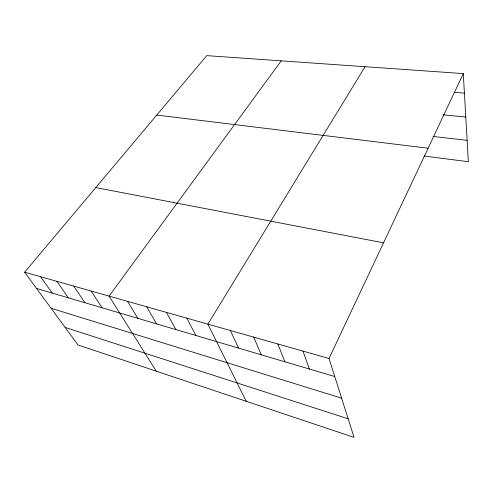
<?xml version="1.0" encoding="UTF-8"?>
<svg xmlns="http://www.w3.org/2000/svg" width="493" height="493" viewBox="0 0 493 493"><rect width="100%" height="100%" fill="white"/><g stroke="black" fill="none" stroke-linecap="round" stroke-linejoin="round"><path stroke-width="0.74" d="M329.034 358.497L463.291 73.586L206.746 55.635L24.65 272.191L77.999 344.977L354.048 437.365L329.034 358.497L24.65 272.191M365.066 66.709L207.88 324.147L246.186 401.265M281.213 60.842L109.064 296.127L156.25 371.167M454.651 92.308L464.412 93.122M443.102 114.814L465.786 117.051M432.965 136.444L467.124 140.326M156.768 115.072L428.121 148.22M423.992 156.028L468.35 161.698L463.291 73.586M95.796 187.574L383.542 242.827M36.556 288.436L334.747 376.516M51.075 308.248L341.612 398.165M65.144 327.438L348.157 418.797M40.531 276.696L52.215 293.058M56.892 281.337L68.336 297.821M73.753 286.119L84.938 302.727M91.137 291.043L102.039 307.774M127.564 301.371L137.837 318.349M146.667 306.788L156.583 323.889M166.4 312.383L175.927 329.601M186.792 318.164L195.906 335.505M230.379 330.526L238.544 348.101M253.692 337.132L261.321 354.824M277.873 343.991L284.917 361.794M302.967 351.108L309.376 369.023"/></g></svg>
